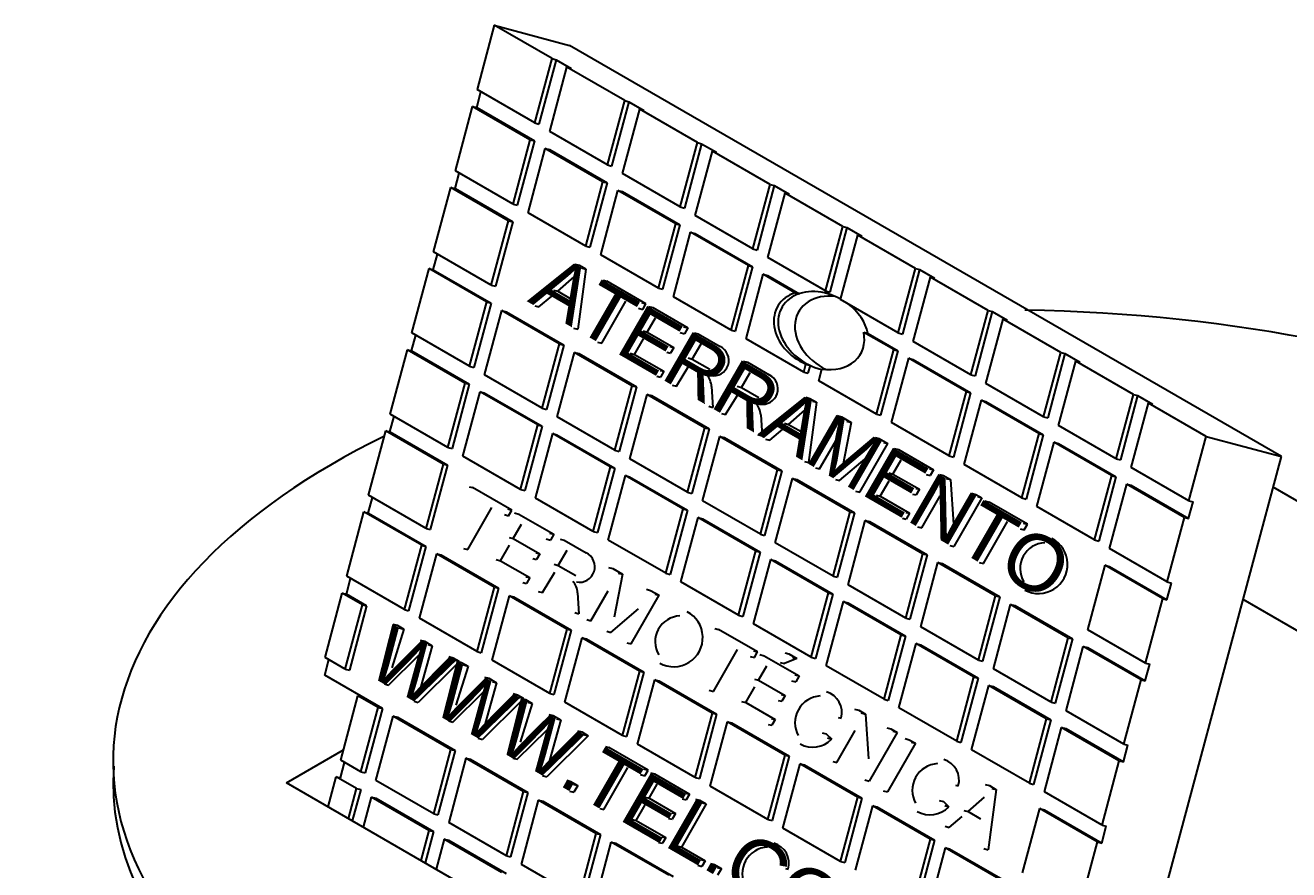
# Model space of a CAD drawing. Header units: millimetres. Extents: x -6669.7 to -6654.6, y -4737.9 to -4721.
# Drawn here: x -6668.432 to -6664.424, y -4723.645 to -4720.967 of the extents above; entities that cross this region are included whole.
import ezdxf
from ezdxf.enums import TextEntityAlignment as Align

# ---------------------------------------------------------------- set-up
doc = ezdxf.new("R2010")
doc.units = ezdxf.units.MM
doc.header["$LTSCALE"] = 10
doc.layers.add('Termotécnica', color=7, linetype='Continuous')
doc.styles.add('NEWSTYLE1', font='ARIAL.TTF')

msp = doc.modelspace()

# ---------------------------------------------------------------- linework, layer by layer
at = {"layer": 'Termotécnica', "color": 1}
for p, q in [((-6666.9441, -4720.9669), (-6666.9988, -4721.171)), ((-6666.9441, -4720.9669), (-6666.7054, -4721.0308)), ((-6666.761, -4721.0726), (-6666.9441, -4720.9669)), ((-6664.4469, -4722.3348), (-6666.7054, -4721.0308)), ((-6666.8157, -4721.2767), (-6666.761, -4721.0726)), ((-6666.761, -4721.0726), (-6666.7478, -4721.0761)), ((-6666.7682, -4721.3042), (-6666.7135, -4721.1)), ((-6666.7135, -4721.1), (-6666.7002, -4721.1036)), ((-6666.5304, -4721.2057), (-6666.7135, -4721.1)), ((-6666.8157, -4721.2767), (-6666.9988, -4721.171)), ((-6666.5851, -4721.4099), (-6666.5304, -4721.2057)), ((-6666.5304, -4721.2057), (-6666.5171, -4721.2093)), ((-6667.0677, -4721.4283), (-6667.013, -4721.2241)), ((-6666.8299, -4721.3298), (-6667.013, -4721.2241)), ((-6667.013, -4721.2241), (-6666.9997, -4721.2276)), ((-6666.5376, -4721.4373), (-6666.4829, -4721.2332)), ((-6666.4829, -4721.2332), (-6666.4696, -4721.2367)), ((-6666.2998, -4721.3388), (-6666.4829, -4721.2332)), ((-6666.8157, -4721.2767), (-6666.8025, -4721.2803)), ((-6666.8846, -4721.5339), (-6666.8299, -4721.3298)), ((-6666.8299, -4721.3298), (-6666.8167, -4721.3333)), ((-6666.5851, -4721.4099), (-6666.7682, -4721.3042)), ((-6666.8371, -4721.5614), (-6666.7824, -4721.3572)), ((-6666.7824, -4721.3572), (-6666.7691, -4721.3608)), ((-6666.5993, -4721.4629), (-6666.7824, -4721.3572)), ((-6666.3545, -4721.543), (-6666.2998, -4721.3388)), ((-6666.307, -4721.5705), (-6666.2522, -4721.3663)), ((-6666.2998, -4721.3388), (-6666.2865, -4721.3424)), ((-6666.2522, -4721.3663), (-6666.239, -4721.3698)), ((-6666.0692, -4721.472), (-6666.2522, -4721.3663)), ((-6666.5851, -4721.4099), (-6666.5719, -4721.4134)), ((-6666.8846, -4721.5339), (-6667.0677, -4721.4283)), ((-6666.3545, -4721.543), (-6666.5376, -4721.4373)), ((-6667.1366, -4721.6855), (-6667.0819, -4721.4813)), ((-6666.8989, -4721.587), (-6667.0819, -4721.4813)), ((-6667.0819, -4721.4813), (-6667.0687, -4721.4848)), ((-6666.654, -4721.6671), (-6666.5993, -4721.4629)), ((-6666.6065, -4721.6945), (-6666.5518, -4721.4904)), ((-6666.5993, -4721.4629), (-6666.5861, -4721.4665)), ((-6666.5518, -4721.4904), (-6666.5385, -4721.4939)), ((-6666.3687, -4721.5961), (-6666.5518, -4721.4904)), ((-6666.1239, -4721.6762), (-6666.0692, -4721.472)), ((-6666.0692, -4721.472), (-6666.0559, -4721.4755)), ((-6666.8846, -4721.5339), (-6666.8714, -4721.5375)), ((-6666.0763, -4721.7036), (-6666.0216, -4721.4994)), ((-6666.0216, -4721.4994), (-6666.0084, -4721.503)), ((-6665.8386, -4721.6051), (-6666.0216, -4721.4994)), ((-6666.654, -4721.6671), (-6666.8371, -4721.5614)), ((-6666.3545, -4721.543), (-6666.3412, -4721.5466)), ((-6666.1239, -4721.6762), (-6666.307, -4721.5705)), ((-6666.9536, -4721.7912), (-6666.8989, -4721.587)), ((-6666.8989, -4721.587), (-6666.8856, -4721.5905)), ((-6666.4234, -4721.8002), (-6666.3687, -4721.5961)), ((-6666.3687, -4721.5961), (-6666.3555, -4721.5996)), ((-6665.8933, -4721.8093), (-6665.8386, -4721.6051)), ((-6665.8386, -4721.6051), (-6665.8253, -4721.6087)), ((-6666.3759, -4721.8277), (-6666.3212, -4721.6235)), ((-6666.3212, -4721.6235), (-6666.3079, -4721.6271)), ((-6666.1381, -4721.7292), (-6666.3212, -4721.6235)), ((-6665.8457, -4721.8368), (-6665.791, -4721.6326)), ((-6665.791, -4721.6326), (-6665.7778, -4721.6361)), ((-6665.608, -4721.7383), (-6665.791, -4721.6326)), ((-6666.9536, -4721.7912), (-6667.1366, -4721.6855)), ((-6666.654, -4721.6671), (-6666.6408, -4721.6706)), ((-6666.4234, -4721.8002), (-6666.6065, -4721.6945)), ((-6666.1239, -4721.6762), (-6666.1106, -4721.6797)), ((-6666.1928, -4721.9334), (-6666.1381, -4721.7292)), ((-6666.1381, -4721.7292), (-6666.1248, -4721.7327)), ((-6665.8933, -4721.8093), (-6666.0763, -4721.7036)), ((-6667.2055, -4721.9427), (-6667.1508, -4721.7385)), ((-6666.9678, -4721.8442), (-6667.1508, -4721.7385)), ((-6667.1508, -4721.7385), (-6667.1376, -4721.7421)), ((-6666.1453, -4721.9608), (-6666.0906, -4721.7566)), ((-6666.0906, -4721.7566), (-6666.0773, -4721.7602)), ((-6665.9892, -4721.8152), (-6666.0906, -4721.7566)), ((-6665.6627, -4721.9424), (-6665.608, -4721.7383)), ((-6665.6151, -4721.9699), (-6665.5604, -4721.7657)), ((-6665.608, -4721.7383), (-6665.5947, -4721.7418)), ((-6665.5604, -4721.7657), (-6665.5472, -4721.7693)), ((-6665.3774, -4721.8714), (-6665.5604, -4721.7657)), ((-6666.9536, -4721.7912), (-6666.9403, -4721.7947)), ((-6666.4234, -4721.8002), (-6666.4102, -4721.8038)), ((-6665.9894, -4721.8151), (-6665.9762, -4721.8187)), ((-6665.8933, -4721.8093), (-6665.88, -4721.8129)), ((-6667.0225, -4722.0484), (-6666.9678, -4721.8442)), ((-6666.9678, -4721.8442), (-6666.9545, -4721.8477)), ((-6666.1928, -4721.9334), (-6666.3759, -4721.8277)), ((-6665.6627, -4721.9424), (-6665.8457, -4721.8368)), ((-6666.9749, -4722.0758), (-6666.9202, -4721.8716)), ((-6666.9202, -4721.8716), (-6666.907, -4721.8752)), ((-6666.7372, -4721.9773), (-6666.9202, -4721.8716)), ((-6665.4321, -4722.0756), (-6665.3774, -4721.8714)), ((-6665.3774, -4721.8714), (-6665.3641, -4721.875)), ((-6666.1928, -4721.9334), (-6666.1796, -4721.9369)), ((-6665.3845, -4722.103), (-6665.3298, -4721.8989)), ((-6665.3298, -4721.8989), (-6665.3165, -4721.9024)), ((-6665.1467, -4722.0046), (-6665.3298, -4721.8989)), ((-6667.0225, -4722.0484), (-6667.2055, -4721.9427)), ((-6666.7919, -4722.1815), (-6666.7372, -4721.9773)), ((-6666.7372, -4721.9773), (-6666.7239, -4721.9809)), ((-6665.9622, -4722.0665), (-6666.1453, -4721.9608)), ((-6665.7721, -4721.9406), (-6665.7586, -4721.9442)), ((-6665.6769, -4721.9955), (-6665.7719, -4721.9407)), ((-6665.6627, -4721.9424), (-6665.6494, -4721.946)), ((-6665.4321, -4722.0756), (-6665.6151, -4721.9699)), ((-6667.2745, -4722.1999), (-6667.2198, -4721.9957)), ((-6667.0367, -4722.1014), (-6667.2198, -4721.9957)), ((-6667.2198, -4721.9957), (-6667.2065, -4721.9993)), ((-6666.7443, -4722.209), (-6666.6896, -4722.0048)), ((-6666.6896, -4722.0048), (-6666.6764, -4722.0083)), ((-6666.5066, -4722.1105), (-6666.6896, -4722.0048)), ((-6665.7316, -4722.1997), (-6665.6769, -4721.9955)), ((-6665.6769, -4721.9955), (-6665.6636, -4721.999)), ((-6665.2015, -4722.2087), (-6665.1467, -4722.0046)), ((-6665.1467, -4722.0046), (-6665.1335, -4722.0081)), ((-6667.0225, -4722.0484), (-6667.0092, -4722.0519)), ((-6665.9622, -4722.0665), (-6665.9554, -4722.0412)), ((-6665.9555, -4722.0412), (-6665.9441, -4722.0443)), ((-6665.9147, -4722.094), (-6665.9048, -4722.0574)), ((-6665.684, -4722.2271), (-6665.6293, -4722.0229)), ((-6665.6293, -4722.0229), (-6665.6161, -4722.0265)), ((-6665.4463, -4722.1286), (-6665.6293, -4722.0229)), ((-6665.1539, -4722.2362), (-6665.0992, -4722.032)), ((-6665.0992, -4722.032), (-6665.0859, -4722.0356)), ((-6664.9161, -4722.1377), (-6665.0992, -4722.032)), ((-6666.7919, -4722.1815), (-6666.9749, -4722.0758)), ((-6665.9622, -4722.0665), (-6665.9489, -4722.0701)), ((-6665.7316, -4722.1997), (-6665.9147, -4722.094)), ((-6665.4321, -4722.0756), (-6665.4188, -4722.0791)), ((-6667.0914, -4722.3056), (-6667.0367, -4722.1014)), ((-6667.0439, -4722.333), (-6666.9891, -4722.1289)), ((-6667.0367, -4722.1014), (-6667.0234, -4722.105)), ((-6666.9891, -4722.1289), (-6666.9759, -4722.1324)), ((-6666.8061, -4722.2345), (-6666.9891, -4722.1289)), ((-6666.5613, -4722.3147), (-6666.5066, -4722.1105)), ((-6666.5137, -4722.3421), (-6666.459, -4722.1379)), ((-6666.5066, -4722.1105), (-6666.4933, -4722.114)), ((-6666.459, -4722.1379), (-6666.4457, -4722.1415)), ((-6666.2759, -4722.2436), (-6666.459, -4722.1379)), ((-6665.501, -4722.3328), (-6665.4463, -4722.1286)), ((-6665.4463, -4722.1286), (-6665.433, -4722.1322)), ((-6665.2015, -4722.2087), (-6665.3845, -4722.103)), ((-6664.9708, -4722.3419), (-6664.9161, -4722.1377)), ((-6664.9161, -4722.1377), (-6664.9029, -4722.1413)), ((-6665.4534, -4722.3603), (-6665.3987, -4722.1561)), ((-6665.3987, -4722.1561), (-6665.3855, -4722.1596)), ((-6665.2157, -4722.2618), (-6665.3987, -4722.1561)), ((-6664.9233, -4722.3693), (-6664.8686, -4722.1652)), ((-6664.8686, -4722.1652), (-6664.8553, -4722.1687)), ((-6664.6855, -4722.2708), (-6664.8686, -4722.1652)), ((-6667.0914, -4722.3056), (-6667.2745, -4722.1999)), ((-6666.7919, -4722.1815), (-6666.7786, -4722.1851)), ((-6666.5613, -4722.3147), (-6666.7443, -4722.209)), ((-6665.7316, -4722.1997), (-6665.7183, -4722.2032)), ((-6665.2015, -4722.2087), (-6665.1882, -4722.2123)), ((-6667.3434, -4722.4571), (-6667.2887, -4722.2529)), ((-6667.1056, -4722.3586), (-6667.2887, -4722.2529)), ((-6667.2887, -4722.2529), (-6667.2754, -4722.2565)), ((-6666.8608, -4722.4387), (-6666.8061, -4722.2345)), ((-6666.8061, -4722.2345), (-6666.7928, -4722.2381)), ((-6666.3307, -4722.4478), (-6666.2759, -4722.2436)), ((-6666.2759, -4722.2436), (-6666.2627, -4722.2472)), ((-6665.501, -4722.3328), (-6665.684, -4722.2271)), ((-6664.9708, -4722.3419), (-6665.1539, -4722.2362)), ((-6666.8132, -4722.4662), (-6666.7585, -4722.262)), ((-6666.7585, -4722.262), (-6666.7453, -4722.2656)), ((-6666.5755, -4722.3677), (-6666.7585, -4722.262)), ((-6666.2831, -4722.4753), (-6666.2284, -4722.2711)), ((-6666.2284, -4722.2711), (-6666.2151, -4722.2746)), ((-6666.0453, -4722.3768), (-6666.2284, -4722.2711)), ((-6665.2704, -4722.4659), (-6665.2157, -4722.2618)), ((-6665.2228, -4722.4934), (-6665.1681, -4722.2892)), ((-6665.2157, -4722.2618), (-6665.2024, -4722.2653)), ((-6665.1681, -4722.2892), (-6665.1549, -4722.2928)), ((-6664.9851, -4722.3949), (-6665.1681, -4722.2892)), ((-6664.7402, -4722.475), (-6664.6855, -4722.2708)), ((-6664.7402, -4722.475), (-6664.6855, -4722.2708)), ((-6664.6855, -4722.2708), (-6664.4469, -4722.3348)), ((-6667.0914, -4722.3056), (-6667.0781, -4722.3091)), ((-6666.8608, -4722.4387), (-6667.0439, -4722.333)), ((-6666.5613, -4722.3147), (-6666.548, -4722.3182)), ((-6665.501, -4722.3328), (-6665.4877, -4722.3364)), ((-6664.965, -4724.2683), (-6664.4469, -4722.3348)), ((-6667.1603, -4722.5628), (-6667.1056, -4722.3586)), ((-6667.1056, -4722.3586), (-6667.0924, -4722.3622)), ((-6666.6302, -4722.5719), (-6666.5755, -4722.3677)), ((-6666.5755, -4722.3677), (-6666.5622, -4722.3712)), ((-6666.3307, -4722.4478), (-6666.5137, -4722.3421)), ((-6666.1, -4722.5809), (-6666.0453, -4722.3768)), ((-6666.0453, -4722.3768), (-6666.0321, -4722.3803)), ((-6665.2704, -4722.4659), (-6665.4534, -4722.3603)), ((-6664.9708, -4722.3419), (-6664.9576, -4722.3454)), ((-6664.7402, -4722.475), (-6664.9233, -4722.3693)), ((-6666.5826, -4722.5993), (-6666.5279, -4722.3951)), ((-6666.5279, -4722.3951), (-6666.5147, -4722.3987)), ((-6666.3449, -4722.5008), (-6666.5279, -4722.3951)), ((-6666.0525, -4722.6084), (-6665.9978, -4722.4042)), ((-6665.9978, -4722.4042), (-6665.9845, -4722.4078)), ((-6665.8147, -4722.5099), (-6665.9978, -4722.4042)), ((-6665.0398, -4722.5991), (-6664.9851, -4722.3949)), ((-6664.9851, -4722.3949), (-6664.9718, -4722.3985)), ((-6667.1603, -4722.5628), (-6667.3434, -4722.4571)), ((-6666.8608, -4722.4387), (-6666.8475, -4722.4423)), ((-6666.3307, -4722.4478), (-6666.3174, -4722.4514)), ((-6664.9922, -4722.6265), (-6664.9375, -4722.4224)), ((-6664.9375, -4722.4224), (-6664.9242, -4722.4259)), ((-6664.7544, -4722.5281), (-6664.9375, -4722.4224)), ((-6666.6302, -4722.5719), (-6666.8132, -4722.4662)), ((-6666.1, -4722.5809), (-6666.2831, -4722.4753)), ((-6665.2704, -4722.4659), (-6665.2571, -4722.4695)), ((-6665.0398, -4722.5991), (-6665.2228, -4722.4934)), ((-6664.7412, -4722.5316), (-6664.727, -4722.4786)), ((-6664.7402, -4722.475), (-6664.727, -4722.4786)), ((-6664.7402, -4722.475), (-6664.727, -4722.4786)), ((-6667.4123, -4722.7143), (-6667.3576, -4722.5101)), ((-6667.1745, -4722.6158), (-6667.3576, -4722.5101)), ((-6667.3576, -4722.5101), (-6667.3443, -4722.5137)), ((-6666.3996, -4722.705), (-6666.3449, -4722.5008)), ((-6666.352, -4722.7325), (-6666.2973, -4722.5283)), ((-6666.3449, -4722.5008), (-6666.3316, -4722.5044)), ((-6666.2973, -4722.5283), (-6666.2841, -4722.5318)), ((-6666.1143, -4722.634), (-6666.2973, -4722.5283)), ((-6665.8694, -4722.7141), (-6665.8147, -4722.5099)), ((-6665.8219, -4722.7415), (-6665.7672, -4722.5374)), ((-6665.8147, -4722.5099), (-6665.8015, -4722.5135)), ((-6665.7672, -4722.5374), (-6665.7539, -4722.5409)), ((-6665.5841, -4722.643), (-6665.7672, -4722.5374)), ((-6664.8092, -4722.7322), (-6664.7544, -4722.5281)), ((-6664.8092, -4722.7322), (-6664.7544, -4722.5281)), ((-6664.7544, -4722.5281), (-6664.7412, -4722.5316)), ((-6664.7544, -4722.5281), (-6664.7412, -4722.5316)), ((-6667.1603, -4722.5628), (-6667.1471, -4722.5663)), ((-6666.6302, -4722.5719), (-6666.6169, -4722.5754)), ((-6667.2292, -4722.82), (-6667.1745, -4722.6158)), ((-6667.1745, -4722.6158), (-6667.1613, -4722.6194)), ((-6666.3996, -4722.705), (-6666.5826, -4722.5993)), ((-6666.1, -4722.5809), (-6666.0868, -4722.5845)), ((-6665.8694, -4722.7141), (-6666.0525, -4722.6084)), ((-6665.0398, -4722.5991), (-6665.0265, -4722.6026)), ((-6667.1817, -4722.8475), (-6667.127, -4722.6433)), ((-6667.127, -4722.6433), (-6667.1137, -4722.6468)), ((-6666.9439, -4722.749), (-6667.127, -4722.6433)), ((-6666.169, -4722.8382), (-6666.1143, -4722.634)), ((-6666.1143, -4722.634), (-6666.101, -4722.6375)), ((-6665.6388, -4722.8472), (-6665.5841, -4722.643)), ((-6665.5841, -4722.643), (-6665.5709, -4722.6466)), ((-6664.8092, -4722.7322), (-6664.9922, -4722.6265)), ((-6666.1214, -4722.8656), (-6666.0667, -4722.6614)), ((-6666.0667, -4722.6614), (-6666.0534, -4722.665)), ((-6665.8836, -4722.7671), (-6666.0667, -4722.6614)), ((-6665.5913, -4722.8747), (-6665.5366, -4722.6705)), ((-6665.5366, -4722.6705), (-6665.5233, -4722.6741)), ((-6665.3535, -4722.7762), (-6665.5366, -4722.6705)), ((-6665.0611, -4722.8838), (-6665.0064, -4722.6796)), ((-6665.0064, -4722.6796), (-6664.9932, -4722.6831)), ((-6664.8234, -4722.7853), (-6665.0064, -4722.6796)), ((-6667.2292, -4722.82), (-6667.4123, -4722.7143)), ((-6666.3996, -4722.705), (-6666.3863, -4722.7086)), ((-6666.169, -4722.8382), (-6666.352, -4722.7325)), ((-6665.8694, -4722.7141), (-6665.8562, -4722.7176)), ((-6664.8101, -4722.7888), (-6664.7959, -4722.7358)), ((-6664.8092, -4722.7322), (-6664.7959, -4722.7358)), ((-6664.8092, -4722.7322), (-6664.7959, -4722.7358)), ((-6667.4812, -4722.9715), (-6667.4265, -4722.7674)), ((-6667.4265, -4722.7674), (-6667.4133, -4722.7709)), ((-6667.3623, -4722.8044), (-6667.4265, -4722.7674)), ((-6666.9986, -4722.9532), (-6666.9439, -4722.749)), ((-6666.9511, -4722.9806), (-6666.8964, -4722.7764)), ((-6666.9439, -4722.749), (-6666.9307, -4722.7525)), ((-6666.8964, -4722.7764), (-6666.8831, -4722.78)), ((-6666.7133, -4722.8821), (-6666.8964, -4722.7764)), ((-6665.9384, -4722.9713), (-6665.8836, -4722.7671)), ((-6665.8836, -4722.7671), (-6665.8704, -4722.7707)), ((-6665.6388, -4722.8472), (-6665.8219, -4722.7415)), ((-6665.4082, -4722.9804), (-6665.3535, -4722.7762)), ((-6665.3535, -4722.7762), (-6665.3402, -4722.7797)), ((-6667.417, -4723.0086), (-6667.3623, -4722.8044)), ((-6667.3623, -4722.8044), (-6667.3491, -4722.808)), ((-6667.2292, -4722.82), (-6667.216, -4722.8236)), ((-6665.8908, -4722.9988), (-6665.8361, -4722.7946)), ((-6665.8361, -4722.7946), (-6665.8228, -4722.7981)), ((-6665.653, -4722.9003), (-6665.8361, -4722.7946)), ((-6665.3607, -4723.0078), (-6665.306, -4722.8036)), ((-6665.306, -4722.8036), (-6665.2927, -4722.8072)), ((-6665.1229, -4722.9093), (-6665.306, -4722.8036)), ((-6664.8781, -4722.9894), (-6664.8234, -4722.7853)), ((-6664.8781, -4722.9894), (-6664.8234, -4722.7853)), ((-6664.8234, -4722.7853), (-6664.8101, -4722.7888)), ((-6664.8234, -4722.7853), (-6664.8101, -4722.7888)), ((-6666.9986, -4722.9532), (-6667.1817, -4722.8475)), ((-6666.169, -4722.8382), (-6666.1557, -4722.8417)), ((-6665.6388, -4722.8472), (-6665.6256, -4722.8508)), ((-6666.768, -4723.0863), (-6666.7133, -4722.8821)), ((-6666.7133, -4722.8821), (-6666.7001, -4722.8857)), ((-6665.9384, -4722.9713), (-6666.1214, -4722.8656)), ((-6665.7077, -4723.1044), (-6665.653, -4722.9003)), ((-6665.653, -4722.9003), (-6665.6398, -4722.9038)), ((-6665.4082, -4722.9804), (-6665.5913, -4722.8747)), ((-6664.8781, -4722.9894), (-6665.0611, -4722.8838)), ((-6666.7205, -4723.1137), (-6666.6658, -4722.9096)), ((-6666.6658, -4722.9096), (-6666.6525, -4722.9131)), ((-6666.4827, -4723.0153), (-6666.6658, -4722.9096)), ((-6665.6602, -4723.1319), (-6665.6055, -4722.9277)), ((-6665.6055, -4722.9277), (-6665.5922, -4722.9313)), ((-6665.4224, -4723.0334), (-6665.6055, -4722.9277)), ((-6665.1776, -4723.1135), (-6665.1229, -4722.9093)), ((-6665.1301, -4723.141), (-6665.0753, -4722.9368)), ((-6665.1229, -4722.9093), (-6665.1096, -4722.9129)), ((-6665.0753, -4722.9368), (-6665.0621, -4722.9403)), ((-6664.8923, -4723.0425), (-6665.0753, -4722.9368)), ((-6667.417, -4723.0086), (-6667.4812, -4722.9715)), ((-6666.9986, -4722.9532), (-6666.9854, -4722.9567)), ((-6665.9384, -4722.9713), (-6665.9251, -4722.9749)), ((-6665.4082, -4722.9804), (-6665.395, -4722.9839)), ((-6667.417, -4723.0086), (-6667.4038, -4723.0121)), ((-6666.768, -4723.0863), (-6666.9511, -4722.9806)), ((-6666.5374, -4723.2194), (-6666.4827, -4723.0153)), ((-6666.4827, -4723.0153), (-6666.4694, -4723.0188)), ((-6665.7077, -4723.1044), (-6665.8908, -4722.9988)), ((-6665.1776, -4723.1135), (-6665.3607, -4723.0078)), ((-6664.879, -4723.046), (-6664.8648, -4722.993)), ((-6664.8781, -4722.9894), (-6664.8648, -4722.993)), ((-6664.8781, -4722.9894), (-6664.8648, -4722.993)), ((-6666.4899, -4723.2469), (-6666.4352, -4723.0427)), ((-6666.4352, -4723.0427), (-6666.4219, -4723.0463)), ((-6666.2521, -4723.1484), (-6666.4352, -4723.0427)), ((-6665.4771, -4723.2376), (-6665.4224, -4723.0334)), ((-6665.4224, -4723.0334), (-6665.4092, -4723.037)), ((-6664.947, -4723.2467), (-6664.8923, -4723.0425)), ((-6664.947, -4723.2467), (-6664.8923, -4723.0425)), ((-6664.8923, -4723.0425), (-6664.879, -4723.046)), ((-6664.8923, -4723.0425), (-6664.879, -4723.046)), ((-6667.4313, -4723.2974), (-6667.3766, -4723.0932)), ((-6667.3124, -4723.1303), (-6667.3766, -4723.0932)), ((-6667.3766, -4723.0932), (-6667.3633, -4723.0967)), ((-6666.768, -4723.0863), (-6666.7548, -4723.0898)), ((-6665.4296, -4723.265), (-6665.3749, -4723.0609)), ((-6665.3749, -4723.0609), (-6665.3616, -4723.0644)), ((-6665.1918, -4723.1665), (-6665.3749, -4723.0609)), ((-6667.3671, -4723.3344), (-6667.3124, -4723.1303)), ((-6667.3124, -4723.1303), (-6667.2991, -4723.1338)), ((-6666.5374, -4723.2194), (-6666.7205, -4723.1137)), ((-6665.7077, -4723.1044), (-6665.6945, -4723.108)), ((-6665.4771, -4723.2376), (-6665.6602, -4723.1319)), ((-6665.1776, -4723.1135), (-6665.1643, -4723.1171)), ((-6667.3195, -4723.3619), (-6667.2648, -4723.1577)), ((-6667.0818, -4723.2634), (-6667.2648, -4723.1577)), ((-6667.2648, -4723.1577), (-6667.2516, -4723.1613)), ((-6666.3068, -4723.3526), (-6666.2521, -4723.1484)), ((-6666.2593, -4723.38), (-6666.2045, -4723.1759)), ((-6666.2521, -4723.1484), (-6666.2388, -4723.152)), ((-6666.2045, -4723.1759), (-6666.1913, -4723.1794)), ((-6666.0215, -4723.2815), (-6666.2045, -4723.1759)), ((-6665.2465, -4723.3707), (-6665.1918, -4723.1665)), ((-6665.1918, -4723.1665), (-6665.1786, -4723.1701)), ((-6664.947, -4723.2467), (-6665.1301, -4723.141)), ((-6666.5374, -4723.2194), (-6666.5242, -4723.223)), ((-6665.199, -4723.3982), (-6665.1443, -4723.194)), ((-6665.1443, -4723.194), (-6665.131, -4723.1976)), ((-6664.9612, -4723.2997), (-6665.1443, -4723.194)), ((-6666.3068, -4723.3526), (-6666.4899, -4723.2469)), ((-6665.4771, -4723.2376), (-6665.4639, -4723.2411)), ((-6664.9479, -4723.3032), (-6664.9337, -4723.2502)), ((-6664.947, -4723.2467), (-6664.9337, -4723.2502)), ((-6664.947, -4723.2467), (-6664.9337, -4723.2502)), ((-6667.3671, -4723.3344), (-6667.4313, -4723.2974)), ((-6667.1365, -4723.4676), (-6667.0818, -4723.2634)), ((-6667.0342, -4723.2908), (-6667.0889, -4723.495)), ((-6667.0818, -4723.2634), (-6667.0685, -4723.2669)), ((-6667.0342, -4723.2908), (-6667.021, -4723.2944)), ((-6666.8512, -4723.3965), (-6667.0342, -4723.2908)), ((-6666.0762, -4723.4857), (-6666.0215, -4723.2815)), ((-6666.0215, -4723.2815), (-6666.0082, -4723.2851)), ((-6665.2465, -4723.3707), (-6665.4296, -4723.265)), ((-6665.0159, -4723.5039), (-6664.9612, -4723.2997)), ((-6665.0159, -4723.5039), (-6664.9612, -4723.2997)), ((-6664.9612, -4723.2997), (-6664.9479, -4723.3032)), ((-6664.9612, -4723.2997), (-6664.9479, -4723.3032)), ((-6667.3671, -4723.3344), (-6667.3538, -4723.338)), ((-6666.0286, -4723.5132), (-6665.9739, -4723.309)), ((-6665.9739, -4723.309), (-6665.9607, -4723.3125)), ((-6665.7909, -4723.4147), (-6665.9739, -4723.309)), ((-6667.4711, -4723.446), (-6667.4455, -4723.3504)), ((-6667.3813, -4723.3875), (-6667.4455, -4723.3504)), ((-6667.4455, -4723.3504), (-6667.4322, -4723.354)), ((-6667.1365, -4723.4676), (-6667.3195, -4723.3619)), ((-6666.3068, -4723.3526), (-6666.2935, -4723.3561)), ((-6666.0762, -4723.4857), (-6666.2593, -4723.38)), ((-6665.2465, -4723.3707), (-6665.2333, -4723.3743)), ((-6667.4069, -4723.4831), (-6667.3813, -4723.3875)), ((-6667.3813, -4723.3875), (-6667.368, -4723.391)), ((-6667.3594, -4723.5105), (-6667.3337, -4723.4149)), ((-6667.1507, -4723.5206), (-6667.3337, -4723.4149)), ((-6667.3337, -4723.4149), (-6667.3205, -4723.4185)), ((-6666.9059, -4723.6007), (-6666.8512, -4723.3965)), ((-6666.8512, -4723.3965), (-6666.8379, -4723.4001)), ((-6665.8456, -4723.6189), (-6665.7909, -4723.4147)), ((-6665.7909, -4723.4147), (-6665.7776, -4723.4182)), ((-6665.0159, -4723.5039), (-6665.199, -4723.3982)), ((-6666.8583, -4723.6282), (-6666.8036, -4723.424)), ((-6666.8036, -4723.424), (-6666.7903, -4723.4275)), ((-6666.6205, -4723.5297), (-6666.8036, -4723.424)), ((-6665.798, -4723.6463), (-6665.7433, -4723.4421)), ((-6665.7433, -4723.4421), (-6665.7301, -4723.4457)), ((-6665.5603, -4723.5478), (-6665.7433, -4723.4421)), ((-6665.2679, -4723.6554), (-6665.2132, -4723.4512)), ((-6665.2132, -4723.4512), (-6665.1999, -4723.4548)), ((-6665.0301, -4723.5569), (-6665.2132, -4723.4512)), ((-6667.1365, -4723.4676), (-6667.1232, -4723.4711)), ((-6666.9059, -4723.6007), (-6667.0889, -4723.495)), ((-6666.0762, -4723.4857), (-6666.0629, -4723.4893)), ((-6667.1763, -4723.6162), (-6667.1507, -4723.5206)), ((-6667.1507, -4723.5206), (-6667.1374, -4723.5242)), ((-6666.6753, -4723.7339), (-6666.6205, -4723.5297)), ((-6666.6205, -4723.5297), (-6666.6073, -4723.5332)), ((-6665.8456, -4723.6189), (-6666.0286, -4723.5132)), ((-6665.0169, -4723.5605), (-6665.0027, -4723.5074)), ((-6665.0159, -4723.5039), (-6665.0027, -4723.5074)), ((-6665.0159, -4723.5039), (-6665.0027, -4723.5074)), ((-6667.1031, -4723.5481), (-6667.1288, -4723.6437)), ((-6666.9201, -4723.6538), (-6667.1031, -4723.5481)), ((-6667.1031, -4723.5481), (-6667.0899, -4723.5516)), ((-6666.6277, -4723.7613), (-6666.573, -4723.5571)), ((-6666.573, -4723.5571), (-6666.5597, -4723.5607)), ((-6666.3899, -4723.6628), (-6666.573, -4723.5571)), ((-6665.615, -4723.752), (-6665.5603, -4723.5478)), ((-6665.5674, -4723.7795), (-6665.5127, -4723.5753)), ((-6665.5603, -4723.5478), (-6665.547, -4723.5514)), ((-6665.5127, -4723.5753), (-6665.4995, -4723.5788)), ((-6665.3297, -4723.681), (-6665.5127, -4723.5753)), ((-6665.0848, -4723.7611), (-6665.0301, -4723.5569)), ((-6665.0848, -4723.7611), (-6665.0301, -4723.5569)), ((-6665.0301, -4723.5569), (-6665.0169, -4723.5605)), ((-6665.0301, -4723.5569), (-6665.0169, -4723.5605)), ((-6666.9059, -4723.6007), (-6666.8926, -4723.6043)), ((-6665.8456, -4723.6189), (-6665.8323, -4723.6224)), ((-6666.6753, -4723.7339), (-6666.8583, -4723.6282))]:
    msp.add_line(p, q, dxfattribs=at)
at = {"layer": 'Termotécnica', "color": 2}
for p, q in [((-6666.7478, -4721.0761), (-6666.8025, -4721.2803)), ((-6666.7478, -4721.0761), (-6666.7002, -4721.1036)), ((-6666.9997, -4721.2276), (-6666.9865, -4721.1781)), ((-6666.5171, -4721.2093), (-6666.5719, -4721.4134)), ((-6666.5171, -4721.2093), (-6666.4696, -4721.2367)), ((-6666.9997, -4721.2276), (-6666.8167, -4721.3333)), ((-6666.8167, -4721.3333), (-6666.8714, -4721.5375)), ((-6666.7691, -4721.3608), (-6666.5861, -4721.4665)), ((-6666.2865, -4721.3424), (-6666.3412, -4721.5466)), ((-6666.2865, -4721.3424), (-6666.239, -4721.3698)), ((-6667.0687, -4721.4848), (-6667.0554, -4721.4354)), ((-6667.0687, -4721.4848), (-6666.8856, -4721.5905)), ((-6666.5861, -4721.4665), (-6666.6408, -4721.6706)), ((-6666.5385, -4721.4939), (-6666.3555, -4721.5996)), ((-6666.0559, -4721.4755), (-6666.1106, -4721.6797)), ((-6666.0559, -4721.4755), (-6666.0084, -4721.503)), ((-6666.8856, -4721.5905), (-6666.9403, -4721.7947)), ((-6666.3555, -4721.5996), (-6666.4102, -4721.8038)), ((-6665.8253, -4721.6087), (-6665.88, -4721.8129)), ((-6665.8253, -4721.6087), (-6665.7778, -4721.6361)), ((-6666.3079, -4721.6271), (-6666.1248, -4721.7327)), ((-6667.1376, -4721.7421), (-6667.1243, -4721.6926)), ((-6666.6886, -4721.7241), (-6666.6753, -4721.7276)), ((-6666.6753, -4721.7276), (-6666.6544, -4721.7397)), ((-6666.667, -4721.7366), (-6666.6537, -4721.7402)), ((-6666.1248, -4721.7327), (-6666.1796, -4721.9369)), ((-6667.1376, -4721.7421), (-6666.9545, -4721.8477)), ((-6666.743, -4721.81), (-6666.6911, -4721.7647)), ((-6666.6537, -4721.7402), (-6666.6794, -4721.9311)), ((-6666.5985, -4721.7757), (-6666.5875, -4721.7787)), ((-6666.0773, -4721.7602), (-6665.9764, -4721.8185)), ((-6665.5947, -4721.7418), (-6665.6494, -4721.946)), ((-6665.5947, -4721.7418), (-6665.5472, -4721.7693)), ((-6666.7563, -4721.8065), (-6666.743, -4721.81)), ((-6666.743, -4721.81), (-6666.7031, -4721.8331)), ((-6666.4632, -4721.8501), (-6666.5875, -4721.7787)), ((-6666.9545, -4721.8477), (-6667.0092, -4722.0519)), ((-6666.8159, -4721.8567), (-6666.8026, -4721.8603)), ((-6666.8026, -4721.8603), (-6666.7614, -4721.8255)), ((-6666.6034, -4721.9752), (-6666.5271, -4721.8418)), ((-6666.4763, -4721.8462), (-6666.4632, -4721.8501)), ((-6666.4734, -4721.8679), (-6666.4632, -4721.8501)), ((-6666.907, -4721.8752), (-6666.7239, -4721.9809)), ((-6666.4867, -4721.8643), (-6666.4734, -4721.8679)), ((-6666.459, -4721.9399), (-6666.4327, -4721.8945)), ((-6666.4548, -4721.8588), (-6666.4415, -4721.8624)), ((-6666.4415, -4721.8624), (-6666.3302, -4721.9263)), ((-6665.3641, -4721.875), (-6665.4188, -4722.0791)), ((-6665.3641, -4721.875), (-6665.3165, -4721.9024)), ((-6666.6928, -4721.9276), (-6666.6794, -4721.9311)), ((-6666.4722, -4721.9364), (-6666.459, -4721.9399)), ((-6666.3435, -4721.9232), (-6666.3302, -4721.9263)), ((-6666.3302, -4721.9263), (-6666.3408, -4721.9451)), ((-6667.2065, -4721.9993), (-6667.1932, -4721.9498)), ((-6666.6166, -4721.9716), (-6666.6034, -4721.9752)), ((-6666.4993, -4722.0105), (-6666.4707, -4721.961)), ((-6666.459, -4721.9399), (-6666.3748, -4721.9883)), ((-6666.354, -4721.9416), (-6666.3408, -4721.9451)), ((-6666.3161, -4722.0254), (-6666.2882, -4721.9774)), ((-6666.3105, -4721.9422), (-6666.2972, -4721.9458)), ((-6666.2972, -4721.9458), (-6666.2277, -4721.9856)), ((-6665.7586, -4721.9442), (-6665.6636, -4721.999)), ((-6667.2065, -4721.9993), (-6667.0234, -4722.105)), ((-6666.7239, -4721.9809), (-6666.7786, -4722.1851)), ((-6666.6764, -4722.0083), (-6666.4933, -4722.114)), ((-6666.5126, -4722.0069), (-6666.4993, -4722.0105)), ((-6666.4993, -4722.0105), (-6666.4061, -4722.064)), ((-6666.3971, -4722.0037), (-6666.3851, -4722.0064)), ((-6666.3868, -4721.9855), (-6666.3748, -4721.9883)), ((-6666.3748, -4721.9883), (-6666.3851, -4722.0064)), ((-6665.6636, -4721.999), (-6665.7183, -4722.2032)), ((-6665.1335, -4722.0081), (-6665.1882, -4722.2123)), ((-6665.1335, -4722.0081), (-6665.0859, -4722.0356)), ((-6666.3664, -4722.1118), (-6666.327, -4722.0469)), ((-6666.3293, -4722.0218), (-6666.3161, -4722.0254)), ((-6666.3161, -4722.0254), (-6666.2608, -4722.0571)), ((-6666.1544, -4722.0323), (-6666.1411, -4722.0358)), ((-6666.1411, -4722.0358), (-6666.0717, -4722.0756)), ((-6665.9423, -4722.0453), (-6665.9489, -4722.0701)), ((-6665.6161, -4722.0265), (-6665.433, -4722.1322)), ((-6666.4286, -4722.0799), (-6666.4166, -4722.0827)), ((-6666.4183, -4722.0617), (-6666.4061, -4722.064)), ((-6666.4061, -4722.064), (-6666.4166, -4722.0827)), ((-6666.16, -4722.1154), (-6666.1322, -4722.0676)), ((-6667.0234, -4722.105), (-6667.0781, -4722.3091)), ((-6666.9759, -4722.1324), (-6666.7928, -4722.2381)), ((-6666.4933, -4722.114), (-6666.548, -4722.3182)), ((-6666.3797, -4722.1082), (-6666.3664, -4722.1118)), ((-6666.2549, -4722.1126), (-6666.2505, -4722.1787)), ((-6666.2103, -4722.2018), (-6666.1709, -4722.137)), ((-6666.1733, -4722.1118), (-6666.16, -4722.1154)), ((-6666.16, -4722.1154), (-6666.1047, -4722.1472)), ((-6665.433, -4722.1322), (-6665.4877, -4722.3364)), ((-6666.4457, -4722.1415), (-6666.2627, -4722.2472)), ((-6666.2638, -4722.1752), (-6666.2505, -4722.1787)), ((-6665.9562, -4722.1465), (-6665.943, -4722.1501)), ((-6665.9214, -4722.1626), (-6665.947, -4722.3536)), ((-6665.943, -4722.1501), (-6665.9221, -4722.1621)), ((-6665.9346, -4722.1591), (-6665.9214, -4722.1626)), ((-6665.3855, -4722.1596), (-6665.2024, -4722.2653)), ((-6664.9029, -4722.1413), (-6664.9576, -4722.3454)), ((-6664.9029, -4722.1413), (-6664.8553, -4722.1687)), ((-6667.2754, -4722.2565), (-6667.2622, -4722.207)), ((-6666.2236, -4722.1983), (-6666.2103, -4722.2018)), ((-6666.0988, -4722.2026), (-6666.0945, -4722.2687)), ((-6666.0106, -4722.2325), (-6665.9588, -4722.1871)), ((-6665.8561, -4722.2048), (-6665.8428, -4722.2084)), ((-6665.8428, -4722.2084), (-6665.8118, -4722.2264)), ((-6667.2754, -4722.2565), (-6667.0924, -4722.3622)), ((-6666.7928, -4722.2381), (-6666.8475, -4722.4423)), ((-6666.2627, -4722.2472), (-6666.3174, -4722.4514)), ((-6666.0703, -4722.2827), (-6666.029, -4722.248)), ((-6666.0239, -4722.2289), (-6666.0106, -4722.2325)), ((-6666.0106, -4722.2325), (-6665.9708, -4722.2555)), ((-6665.8118, -4722.2264), (-6665.8383, -4722.363)), ((-6665.8258, -4722.2227), (-6665.8118, -4722.2264)), ((-6666.7453, -4722.2656), (-6666.5622, -4722.3712)), ((-6666.2151, -4722.2746), (-6666.0321, -4722.3803)), ((-6666.1077, -4722.2652), (-6666.0945, -4722.2687)), ((-6666.0835, -4722.2792), (-6666.0703, -4722.2827)), ((-6665.912, -4722.374), (-6665.8575, -4722.2792)), ((-6665.7846, -4722.4476), (-6665.6957, -4722.2931)), ((-6665.7359, -4722.2742), (-6665.7227, -4722.2777)), ((-6665.7227, -4722.2777), (-6665.6957, -4722.2931)), ((-6665.709, -4722.2898), (-6665.6957, -4722.2931)), ((-6665.2024, -4722.2653), (-6665.2571, -4722.4695)), ((-6665.1549, -4722.2928), (-6664.9718, -4722.3985)), ((-6665.8488, -4722.4108), (-6665.7616, -4722.3362)), ((-6665.6751, -4722.3089), (-6665.6618, -4722.3124)), ((-6665.6618, -4722.3124), (-6665.5505, -4722.3764)), ((-6667.0924, -4722.3622), (-6667.1471, -4722.5663)), ((-6666.5622, -4722.3712), (-6666.6169, -4722.5754)), ((-6665.9604, -4722.35), (-6665.947, -4722.3536)), ((-6665.9253, -4722.3704), (-6665.912, -4722.374)), ((-6665.6793, -4722.39), (-6665.653, -4722.3446)), ((-6665.5638, -4722.3733), (-6665.5505, -4722.3764)), ((-6665.5505, -4722.3764), (-6665.5611, -4722.3952)), ((-6666.5147, -4722.3987), (-6666.3316, -4722.5044)), ((-6666.0321, -4722.3803), (-6666.0868, -4722.5845)), ((-6665.9845, -4722.4078), (-6665.8015, -4722.5135)), ((-6665.862, -4722.4073), (-6665.8488, -4722.4108)), ((-6665.7197, -4722.4606), (-6665.6912, -4722.4114)), ((-6665.6925, -4722.3865), (-6665.6793, -4722.39)), ((-6665.6793, -4722.39), (-6665.5951, -4722.4384)), ((-6665.5744, -4722.3917), (-6665.5611, -4722.3952)), ((-6665.5318, -4722.3916), (-6665.5185, -4722.3952)), ((-6665.5185, -4722.3952), (-6665.4968, -4722.4076)), ((-6665.5109, -4722.4038), (-6665.4968, -4722.4076)), ((-6665.4968, -4722.4076), (-6665.4877, -4722.5494)), ((-6664.9718, -4722.3985), (-6665.0265, -4722.6026)), ((-6667.0238, -4722.4303), (-6667.0128, -4722.4332)), ((-6666.8885, -4722.5046), (-6667.0128, -4722.4332)), ((-6665.7979, -4722.4441), (-6665.7846, -4722.4476)), ((-6665.7329, -4722.457), (-6665.7197, -4722.4606)), ((-6665.6174, -4722.4538), (-6665.6055, -4722.4565)), ((-6665.6071, -4722.4356), (-6665.5951, -4722.4384)), ((-6665.5951, -4722.4384), (-6665.6055, -4722.4565)), ((-6665.4298, -4722.4509), (-6665.4166, -4722.4545)), ((-6665.4166, -4722.4545), (-6665.397, -4722.4656)), ((-6664.9242, -4722.4259), (-6664.7412, -4722.5316)), ((-6662.9679, -4723.3007), (-6664.4729, -4722.4318)), ((-6667.3443, -4722.5137), (-6667.3311, -4722.4642)), ((-6667.0286, -4722.6297), (-6666.9523, -4722.4963)), ((-6665.7197, -4722.4606), (-6665.6264, -4722.5141)), ((-6665.5881, -4722.561), (-6665.5298, -4722.4597)), ((-6665.397, -4722.4656), (-6665.4859, -4722.62)), ((-6665.4105, -4722.4618), (-6665.3978, -4722.4652)), ((-6665.3875, -4722.4753), (-6665.3742, -4722.4788)), ((-6665.252, -4722.5491), (-6665.3742, -4722.4788)), ((-6667.3443, -4722.5137), (-6667.1613, -4722.6194)), ((-6666.9119, -4722.5189), (-6666.8987, -4722.5224)), ((-6666.9016, -4722.5008), (-6666.8885, -4722.5046)), ((-6666.8987, -4722.5224), (-6666.8885, -4722.5046)), ((-6666.88, -4722.5134), (-6666.8668, -4722.5169)), ((-6666.8668, -4722.5169), (-6666.7555, -4722.5808)), ((-6666.3316, -4722.5044), (-6666.3863, -4722.7086)), ((-6666.2841, -4722.5318), (-6666.101, -4722.6375)), ((-6665.8015, -4722.5135), (-6665.8562, -4722.7176)), ((-6665.649, -4722.53), (-6665.637, -4722.5328)), ((-6665.6386, -4722.5118), (-6665.6264, -4722.5141)), ((-6665.6264, -4722.5141), (-6665.637, -4722.5328)), ((-6666.8842, -4722.5945), (-6666.8579, -4722.5491)), ((-6666.7687, -4722.5777), (-6666.7555, -4722.5808)), ((-6665.7539, -4722.5409), (-6665.5709, -4722.6466)), ((-6665.6013, -4722.5574), (-6665.5881, -4722.561)), ((-6665.3921, -4722.6738), (-6665.3158, -4722.5404)), ((-6665.2757, -4722.5638), (-6665.2625, -4722.5673)), ((-6665.2658, -4722.5458), (-6665.252, -4722.5491)), ((-6665.2625, -4722.5673), (-6665.252, -4722.5491)), ((-6667.1613, -4722.6194), (-6667.216, -4722.8236)), ((-6666.9246, -4722.665), (-6666.896, -4722.6156)), ((-6666.8975, -4722.591), (-6666.8842, -4722.5945)), ((-6666.8842, -4722.5945), (-6666.8001, -4722.6428)), ((-6666.7793, -4722.5961), (-6666.766, -4722.5997)), ((-6666.7555, -4722.5808), (-6666.766, -4722.5997)), ((-6666.7354, -4722.5967), (-6666.7222, -4722.6002)), ((-6666.7222, -4722.6002), (-6666.6527, -4722.64)), ((-6665.4992, -4722.6164), (-6665.4859, -4722.62)), ((-6667.1137, -4722.6468), (-6666.9307, -4722.7525)), ((-6667.0419, -4722.6262), (-6667.0286, -4722.6297)), ((-6666.8224, -4722.6582), (-6666.8104, -4722.661)), ((-6666.812, -4722.64), (-6666.8001, -4722.6428)), ((-6666.8001, -4722.6428), (-6666.8104, -4722.661)), ((-6666.7411, -4722.6798), (-6666.7132, -4722.6318)), ((-6666.101, -4722.6375), (-6666.1557, -4722.8417)), ((-6665.5709, -4722.6466), (-6665.6256, -4722.8508)), ((-6666.9378, -4722.6615), (-6666.9246, -4722.665)), ((-6666.9246, -4722.665), (-6666.8313, -4722.7186)), ((-6666.7543, -4722.6763), (-6666.7411, -4722.6798)), ((-6666.7411, -4722.6798), (-6666.6858, -4722.7116)), ((-6666.5816, -4722.6862), (-6666.5684, -4722.6898)), ((-6666.5684, -4722.6898), (-6666.5373, -4722.7078)), ((-6666.0534, -4722.665), (-6665.8704, -4722.7707)), ((-6665.5233, -4722.6741), (-6665.3402, -4722.7797)), ((-6665.4054, -4722.6702), (-6665.3921, -4722.6738)), ((-6664.9932, -4722.6831), (-6664.8101, -4722.7888)), ((-6667.4133, -4722.7709), (-6667.4, -4722.7214)), ((-6666.8539, -4722.7344), (-6666.8419, -4722.7372)), ((-6666.8436, -4722.7163), (-6666.8313, -4722.7186)), ((-6666.8313, -4722.7186), (-6666.8419, -4722.7372)), ((-6666.7914, -4722.7662), (-6666.752, -4722.7014)), ((-6666.5373, -4722.7078), (-6666.5639, -4722.8443)), ((-6666.5514, -4722.704), (-6666.5373, -4722.7078)), ((-6667.3491, -4722.808), (-6667.4133, -4722.7709)), ((-6666.9307, -4722.7525), (-6666.9854, -4722.9567)), ((-6666.8831, -4722.78), (-6666.7001, -4722.8857)), ((-6666.8046, -4722.7627), (-6666.7914, -4722.7662)), ((-6666.6799, -4722.767), (-6666.6755, -4722.8332)), ((-6666.6376, -4722.8554), (-6666.5831, -4722.7606)), ((-6666.5102, -4722.929), (-6666.4213, -4722.7745)), ((-6666.4615, -4722.7555), (-6666.4483, -4722.7591)), ((-6666.4483, -4722.7591), (-6666.4213, -4722.7745)), ((-6666.4345, -4722.7711), (-6666.4213, -4722.7745)), ((-6665.8704, -4722.7707), (-6665.9251, -4722.9749)), ((-6665.3402, -4722.7797), (-6665.395, -4722.9839)), ((-6667.3491, -4722.808), (-6667.4038, -4723.0121)), ((-6666.5743, -4722.8922), (-6666.4871, -4722.8175)), ((-6665.8228, -4722.7981), (-6665.6398, -4722.9038)), ((-6665.2927, -4722.8072), (-6665.1096, -4722.9129)), ((-6663.3246, -4723.5066), (-6664.5684, -4722.7885)), ((-6666.6888, -4722.8296), (-6666.6755, -4722.8332)), ((-6666.6509, -4722.8518), (-6666.6376, -4722.8554)), ((-6667.2315, -4722.8821), (-6667.2697, -4723.0052)), ((-6667.266, -4722.8663), (-6667.2527, -4722.8699)), ((-6667.2527, -4722.8699), (-6667.2315, -4722.8821)), ((-6667.2455, -4722.8783), (-6667.2315, -4722.8821)), ((-6666.7001, -4722.8857), (-6666.7548, -4723.0898)), ((-6666.5876, -4722.8887), (-6666.5743, -4722.8922)), ((-6666.2443, -4722.8801), (-6666.2332, -4722.8831)), ((-6666.109, -4722.9545), (-6666.2332, -4722.8831)), ((-6667.1789, -4722.917), (-6667.1656, -4722.9205)), ((-6667.1414, -4722.9346), (-6667.1772, -4723.0634)), ((-6667.1656, -4722.9205), (-6667.1414, -4722.9346)), ((-6667.1543, -4722.9311), (-6667.1414, -4722.9346)), ((-6666.6525, -4722.9131), (-6666.4694, -4723.0188)), ((-6666.5234, -4722.9255), (-6666.5102, -4722.929)), ((-6665.6398, -4722.9038), (-6665.6945, -4723.108)), ((-6665.5922, -4722.9313), (-6665.4092, -4723.037)), ((-6665.1096, -4722.9129), (-6665.1643, -4723.1171)), ((-6665.0621, -4722.9403), (-6664.879, -4723.046)), ((-6667.4822, -4723.0281), (-6667.4689, -4722.9786)), ((-6667.2797, -4723.0594), (-6667.1834, -4722.9646)), ((-6667.0879, -4722.9692), (-6667.0746, -4722.9728)), ((-6667.0746, -4722.9728), (-6667.0552, -4722.9839)), ((-6667.0685, -4722.9804), (-6667.0552, -4722.9839)), ((-6666.2491, -4723.0796), (-6666.1728, -4722.9462)), ((-6666.1324, -4722.9687), (-6666.1191, -4722.9723)), ((-6666.122, -4722.9507), (-6666.109, -4722.9545)), ((-6666.1191, -4722.9723), (-6666.109, -4722.9545)), ((-6666.1016, -4722.9629), (-6666.0883, -4722.9665)), ((-6666.0883, -4722.9665), (-6665.977, -4723.0304)), ((-6665.9844, -4722.9747), (-6666.0236, -4722.9909)), ((-6666.0217, -4722.9571), (-6666.0095, -4722.9603)), ((-6666.0095, -4722.9603), (-6665.9844, -4722.9747)), ((-6665.9978, -4722.9711), (-6665.9844, -4722.9747)), ((-6667.0642, -4722.9944), (-6667.1857, -4723.1144)), ((-6667.0274, -4722.9995), (-6667.0657, -4723.1227)), ((-6667.0619, -4722.9837), (-6667.0487, -4722.9873)), ((-6667.0552, -4722.9839), (-6667.0576, -4722.9862)), ((-6667.0487, -4722.9873), (-6667.0274, -4722.9995)), ((-6667.0415, -4722.9957), (-6667.0274, -4722.9995)), ((-6666.4694, -4723.0188), (-6666.5242, -4723.223)), ((-6666.1058, -4723.0441), (-6666.0795, -4722.9987)), ((-6666.0369, -4722.9873), (-6666.0236, -4722.9909)), ((-6667.2991, -4723.1338), (-6667.4822, -4723.0281)), ((-6667.2929, -4723.0559), (-6667.2797, -4723.0594)), ((-6666.9748, -4723.0344), (-6666.9615, -4723.038)), ((-6666.9374, -4723.052), (-6666.9731, -4723.1809)), ((-6666.9615, -4723.038), (-6666.9374, -4723.052)), ((-6666.9503, -4723.0485), (-6666.9374, -4723.052)), ((-6666.4219, -4723.0463), (-6666.2388, -4723.152)), ((-6666.119, -4723.0405), (-6666.1058, -4723.0441)), ((-6666.1058, -4723.0441), (-6666.0216, -4723.0924)), ((-6666.0008, -4723.0457), (-6665.9876, -4723.0493)), ((-6665.9903, -4723.0273), (-6665.977, -4723.0304)), ((-6665.977, -4723.0304), (-6665.9876, -4723.0493)), ((-6665.4092, -4723.037), (-6665.4639, -4723.2411)), ((-6667.0756, -4723.1769), (-6666.9793, -4723.082)), ((-6666.8838, -4723.0866), (-6666.8706, -4723.0902)), ((-6666.8706, -4723.0902), (-6666.8512, -4723.1013)), ((-6666.8644, -4723.0978), (-6666.8512, -4723.1013)), ((-6666.2624, -4723.076), (-6666.2491, -4723.0796)), ((-6666.1461, -4723.1146), (-6666.1175, -4723.0651)), ((-6666.0336, -4723.0896), (-6666.0216, -4723.0924)), ((-6666.0216, -4723.0924), (-6666.0319, -4723.1106)), ((-6665.3616, -4723.0644), (-6665.1786, -4723.1701)), ((-6667.2991, -4723.1338), (-6667.3538, -4723.338)), ((-6667.1989, -4723.1109), (-6667.1857, -4723.1144)), ((-6666.8601, -4723.1119), (-6666.9816, -4723.2319)), ((-6666.8236, -4723.1175), (-6666.8619, -4723.2407)), ((-6666.8581, -4723.1018), (-6666.8449, -4723.1053)), ((-6666.8512, -4723.1013), (-6666.8535, -4723.1037)), ((-6666.8449, -4723.1053), (-6666.8236, -4723.1175)), ((-6666.8377, -4723.1138), (-6666.8236, -4723.1175)), ((-6666.1594, -4723.1111), (-6666.1461, -4723.1146)), ((-6666.1461, -4723.1146), (-6666.0529, -4723.1682)), ((-6666.0439, -4723.1078), (-6666.0319, -4723.1106)), ((-6665.801, -4723.1356), (-6665.7877, -4723.1392)), ((-6665.7877, -4723.1392), (-6665.766, -4723.1515)), ((-6667.2516, -4723.1613), (-6667.0685, -4723.2669)), ((-6667.0889, -4723.1733), (-6667.0756, -4723.1769)), ((-6666.771, -4723.1524), (-6666.7577, -4723.156)), ((-6666.7335, -4723.17), (-6666.7693, -4723.2989)), ((-6666.7577, -4723.156), (-6666.7335, -4723.17)), ((-6666.7465, -4723.1666), (-6666.7335, -4723.17)), ((-6666.2388, -4723.152), (-6666.2935, -4723.3561)), ((-6666.1913, -4723.1794), (-6666.0082, -4723.2851)), ((-6666.0651, -4723.1659), (-6666.0529, -4723.1682)), ((-6666.0529, -4723.1682), (-6666.0634, -4723.1868)), ((-6665.8528, -4723.162), (-6665.8439, -4723.1644)), ((-6665.7801, -4723.1478), (-6665.766, -4723.1515)), ((-6665.766, -4723.1515), (-6665.7569, -4723.2934)), ((-6665.1786, -4723.1701), (-6665.2333, -4723.3743)), ((-6666.8718, -4723.2949), (-6666.7755, -4723.2)), ((-6666.6463, -4723.22), (-6666.7778, -4723.3499)), ((-6666.68, -4723.2047), (-6666.6667, -4723.2082)), ((-6666.6667, -4723.2082), (-6666.6463, -4723.22)), ((-6666.6606, -4723.2158), (-6666.6463, -4723.22)), ((-6666.0754, -4723.184), (-6666.0634, -4723.1868)), ((-6665.9043, -4723.2109), (-6665.8911, -4723.2144)), ((-6665.8911, -4723.2144), (-6665.8737, -4723.2308)), ((-6665.8573, -4723.305), (-6665.799, -4723.2037)), ((-6665.6662, -4723.2096), (-6665.7551, -4723.364)), ((-6665.699, -4723.1949), (-6665.6858, -4723.1985)), ((-6665.6858, -4723.1985), (-6665.6662, -4723.2096)), ((-6665.6797, -4723.2058), (-6665.667, -4723.2092)), ((-6665.131, -4723.1976), (-6664.9479, -4723.3032)), ((-6666.9949, -4723.2283), (-6666.9816, -4723.2319)), ((-6666.5917, -4723.2546), (-6666.5807, -4723.2576)), ((-6666.4564, -4723.329), (-6666.5807, -4723.2576)), ((-6665.8869, -4723.2272), (-6665.8737, -4723.2308)), ((-6665.6083, -4723.244), (-6665.6971, -4723.3984)), ((-6665.641, -4723.2293), (-6665.6278, -4723.2329)), ((-6665.6278, -4723.2329), (-6665.6083, -4723.244)), ((-6665.6217, -4723.2402), (-6665.609, -4723.2436)), ((-6667.6039, -4723.3694), (-6667.4225, -4723.2646)), ((-6667.0685, -4723.2669), (-6667.1232, -4723.4711)), ((-6667.021, -4723.2944), (-6666.8379, -4723.4001)), ((-6666.8851, -4723.2914), (-6666.8718, -4723.2949)), ((-6666.0082, -4723.2851), (-6666.0629, -4723.4893)), ((-6667.4322, -4723.354), (-6667.419, -4723.3045)), ((-6666.5966, -4723.4541), (-6666.5203, -4723.3207)), ((-6666.4695, -4723.3252), (-6666.4564, -4723.329)), ((-6666.4666, -4723.3468), (-6666.4564, -4723.329)), ((-6666.449, -4723.3374), (-6666.4358, -4723.341)), ((-6666.4358, -4723.341), (-6666.3245, -4723.4049)), ((-6665.9607, -4723.3125), (-6665.7776, -4723.4182)), ((-6665.8705, -4723.3014), (-6665.8573, -4723.305)), ((-6665.4642, -4724.6047), (-6667.6039, -4723.3694)), ((-6666.7911, -4723.3463), (-6666.7778, -4723.3499)), ((-6666.7142, -4723.3615), (-6666.701, -4723.3651)), ((-6666.701, -4723.3651), (-6666.6794, -4723.3775)), ((-6666.6931, -4723.3737), (-6666.6794, -4723.3775)), ((-6666.6794, -4723.3775), (-6666.6919, -4723.3993)), ((-6666.4799, -4723.3432), (-6666.4666, -4723.3468)), ((-6666.4532, -4723.4186), (-6666.4269, -4723.3732)), ((-6665.7683, -4723.3604), (-6665.7551, -4723.364)), ((-6665.4808, -4723.3766), (-6665.4719, -4723.379)), ((-6665.3867, -4723.3744), (-6665.3734, -4723.378)), ((-6665.3734, -4723.378), (-6665.3525, -4723.3901)), ((-6667.368, -4723.391), (-6667.3946, -4723.4902)), ((-6667.3205, -4723.4185), (-6667.1374, -4723.5242)), ((-6666.8379, -4723.4001), (-6666.8926, -4723.6043)), ((-6666.7052, -4723.3958), (-6666.6919, -4723.3993)), ((-6666.4665, -4723.415), (-6666.4532, -4723.4186)), ((-6666.4532, -4723.4186), (-6666.3691, -4723.4669)), ((-6666.3483, -4723.4202), (-6666.3351, -4723.4238)), ((-6666.3378, -4723.4018), (-6666.3245, -4723.4049)), ((-6666.3245, -4723.4049), (-6666.3351, -4723.4238)), ((-6666.306, -4723.4212), (-6666.2927, -4723.4247)), ((-6665.7776, -4723.4182), (-6665.8323, -4723.6224)), ((-6665.7104, -4723.3948), (-6665.6971, -4723.3984)), ((-6665.4411, -4723.4604), (-6665.3892, -4723.415)), ((-6665.3518, -4723.3905), (-6665.3775, -4723.5815)), ((-6665.3651, -4723.387), (-6665.3518, -4723.3905)), ((-6666.7903, -4723.4275), (-6666.6073, -4723.5332)), ((-6666.6098, -4723.4505), (-6666.5966, -4723.4541)), ((-6666.4936, -4723.4891), (-6666.465, -4723.4396)), ((-6666.2724, -4723.4361), (-6666.3503, -4723.5731)), ((-6666.2927, -4723.4247), (-6666.2733, -4723.4358)), ((-6666.2866, -4723.4323), (-6666.2724, -4723.4361)), ((-6665.7301, -4723.4457), (-6665.547, -4723.5514)), ((-6665.5324, -4723.4254), (-6665.5191, -4723.429)), ((-6665.5191, -4723.429), (-6665.5017, -4723.4453)), ((-6665.515, -4723.4418), (-6665.5017, -4723.4453)), ((-6665.4544, -4723.4568), (-6665.4411, -4723.4604)), ((-6665.4411, -4723.4604), (-6665.4012, -4723.4834)), ((-6665.1999, -4723.4548), (-6665.0169, -4723.5605)), ((-6666.5069, -4723.4856), (-6666.4936, -4723.4891)), ((-6666.4936, -4723.4891), (-6666.4003, -4723.5427)), ((-6666.3914, -4723.4823), (-6666.3794, -4723.4851)), ((-6666.3811, -4723.4641), (-6666.3691, -4723.4669)), ((-6666.3691, -4723.4669), (-6666.3794, -4723.4851)), ((-6665.5007, -4723.5106), (-6665.4595, -4723.4759)), ((-6667.1374, -4723.5242), (-6667.164, -4723.6233)), ((-6666.6073, -4723.5332), (-6666.662, -4723.7374)), ((-6666.4126, -4723.5404), (-6666.4003, -4723.5427)), ((-6665.514, -4723.5071), (-6665.5007, -4723.5106)), ((-6667.0899, -4723.5516), (-6666.9068, -4723.6573)), ((-6666.5597, -4723.5607), (-6666.3767, -4723.6664)), ((-6666.4229, -4723.5585), (-6666.4109, -4723.5613)), ((-6666.4003, -4723.5427), (-6666.4109, -4723.5613)), ((-6666.3636, -4723.5695), (-6666.3503, -4723.5731)), ((-6666.3503, -4723.5731), (-6666.2749, -4723.6169)), ((-6665.547, -4723.5514), (-6665.6017, -4723.7556)), ((-6665.4995, -4723.5788), (-6665.3164, -4723.6845)), ((-6665.3909, -4723.5779), (-6665.3775, -4723.5815)), ((-6666.2879, -4723.6129), (-6666.2749, -4723.6169)), ((-6666.2749, -4723.6169), (-6666.2853, -4723.6345)), ((-6666.2985, -4723.631), (-6666.2853, -4723.6345)), ((-6666.2586, -4723.6254), (-6666.2453, -4723.6289)), ((-6666.2453, -4723.6289), (-6666.2237, -4723.6414)), ((-6666.2375, -4723.6375), (-6666.2237, -4723.6414)), ((-6666.2237, -4723.6414), (-6666.2359, -4723.6626)), ((-6666.0203, -4723.6411), (-6666.0114, -4723.6435))]:
    msp.add_line(p, q, dxfattribs=at)
for centre, radius, start, end in [((-6666.2492, -4722.0297), 0.0491, 259.1915, 64.1117), ((-6666.3266, -4722.1188), 0.072, 4.9341, 37.4461), ((-6666.0931, -4722.1198), 0.0491, 259.1915, 64.1117), ((-6666.1705, -4722.2088), 0.072, 4.9341, 37.4461), ((-6665.1941, -4722.6897), 0.0817, 92.1931, 210.7992), ((-6665.2174, -4722.6767), 0.0924, 241.6126, 62.5864), ((-6666.6742, -4722.6842), 0.0491, 259.1915, 64.1117), ((-6666.7515, -4722.7732), 0.072, 4.9341, 37.4461), ((-6666.352, -4722.9218), 0.0817, 92.1931, 210.7992), ((-6666.3752, -4722.9088), 0.0924, 241.6126, 62.5864), ((-6665.9049, -4723.1788), 0.0852, 93.5269, 208.7103), ((-6665.9097, -4723.1465), 0.0682, 344.7888, 72.9226), ((-6665.9336, -4723.1738), 0.0826, 240.6406, 316.1757), ((-6665.5377, -4723.3611), 0.0682, 344.7888, 72.9226), ((-6665.533, -4723.3934), 0.0852, 93.5269, 208.7103), ((-6665.5617, -4723.3883), 0.0826, 240.6406, 316.1757), ((-6666.0724, -4723.658), 0.0852, 93.5269, 208.7103), ((-6666.0772, -4723.6256), 0.0682, 344.7888, 72.9226)]:
    msp.add_arc(centre, radius, start, end, dxfattribs=at)
at = {"layer": 'Termotécnica', "color": 1}
msp.add_ellipse((-6665.9199, -4721.9317), major_axis=(-0.1246, 0.074), ratio=0.786916, start_param=5.678962, end_param=8.029724, dxfattribs=at)
at = {"layer": 'Termotécnica', "color": 2}
for centre, start_param, end_param in [((-6665.9001, -4721.9371), 4.73503, 8.230296), ((-6665.847, -4721.9513), 5.225948, 7.95929), ((-6665.9001, -4721.9371), 3.73592, 4.549667), ((-6665.9133, -4721.9335), 2.044737, 3.732965)]:
    msp.add_ellipse(centre, major_axis=(-0.1313, 0.0758), ratio=0.763001, start_param=start_param, end_param=end_param, dxfattribs=at)
at = {"layer": 'Termotécnica', "color": 3}
for centre, start_param, end_param in [((-6665.3454, -4723.3007), 5.478557, 10.965593), ((-6665.3454, -4723.3694), 6.245947, 9.461453)]:
    msp.add_ellipse(centre, major_axis=(-2.8083, 0), ratio=0.509483, start_param=start_param, end_param=end_param, dxfattribs=at)

# ---------------------------------------------------------------- texts
at = {"layer": 'Termotécnica', "color": 3, "style": 'NEWSTYLE1'}
for s, p in [('ATERRAMENTO', (-6665.9696, -4722.2421)), ('WWW.TEL.COM.BR', (-6666.3179, -4723.5167))]:
    msp.add_text(s, height=0.178439, rotation=330, dxfattribs=at).set_placement(p, align=Align.MIDDLE)

doc.saveas('drawing.dxf')
